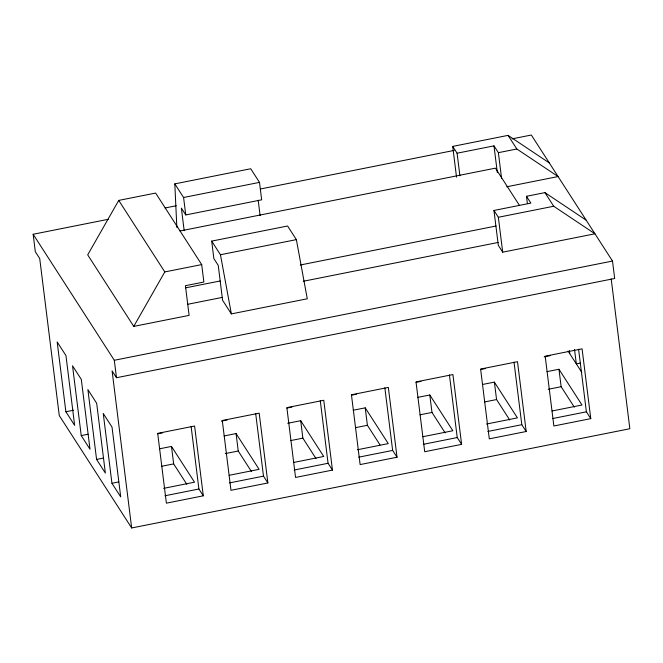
<?xml version="1.0" encoding="UTF-8"?>
<svg xmlns="http://www.w3.org/2000/svg" width="663" height="663" viewBox="0 0 663 663"><rect width="100%" height="100%" fill="white"/><g stroke="black" fill="none" stroke-linecap="round" stroke-linejoin="round"><path stroke-width="0.99" d="M118.735 200.408L87.698 254.874L133.76 326.395L189.112 315.373L185.416 285.703L203.873 282.032L201.701 264.587L155.639 193.057L118.735 200.408L164.797 271.929L133.76 326.395M176.847 227.384L174.808 183.875L250.722 168.75L259.498 182.375L261.67 199.828L185.756 214.945L181.372 208.132L184.181 230.716M174.808 183.875L183.585 197.491L259.498 182.375M456.542 177.195L452.705 146.407L508.057 135.376L549.304 162.932M611.187 278.866L629.85 428.737L131.664 527.972L59.272 415.577L39.714 258.52L35.321 251.716L33.15 234.263L108.235 219.304M165.054 207.991L176.217 205.762M260.426 188.988L454.23 150.393M512.06 138.874L531.336 135.028L612.504 261.048L614.676 278.493L116.489 377.728L112.097 370.915L131.664 527.972M452.705 146.407L457.089 153.211L493.993 145.868L498.377 152.672L501.576 178.339M498.377 152.672L516.833 149.001L558.08 176.549L506.756 186.775M179.946 230.997L495.46 168.153L519.577 205.605M211.679 241.117L287.593 226L296.369 239.625L307.276 298.781L231.362 313.906L222.586 300.281L218.243 265.382L213.859 258.57L211.679 241.117L220.456 254.741L231.362 313.906M220.456 254.741L296.369 239.625M527.375 203.483L526.48 196.298L544.928 192.626L586.175 220.174M164.797 271.929L201.701 264.587M544.928 192.626L553.704 206.251L594.951 233.799L502.695 252.172L498.311 245.36L493.96 210.461L530.864 203.11L526.48 196.298M493.96 210.461L498.352 217.273L553.704 206.251M185.648 287.841L220.141 280.971M300.289 265.001L496.09 226M187.704 304.292L222.196 297.422M303.356 281.253L498.137 242.459M33.15 234.263L114.309 360.274L612.504 261.048M65.877 411.748L74.646 425.373L65.952 355.575L57.175 341.951L65.877 411.748L73.643 410.206M81.226 435.591L90.002 449.216L81.309 379.41L72.532 365.794L81.226 435.591L88.03 434.24M157.728 433.801L162.708 432.815M221.318 421.138L227.293 419.944M286.93 408.068L291.919 407.074M351.465 395.214L356.454 394.22M416.049 382.352L421.03 381.358M480.625 369.49L485.614 368.495M544.207 356.827L550.191 355.633M96.583 459.434L105.359 473.059L96.665 403.253L87.889 389.629L96.583 459.434L103.378 458.075M580.208 363.1L576.321 363.879L574.531 349.509M159.518 448.818L171.485 446.431L194.516 482.192L163.604 488.358M224.111 435.956L236.069 433.569L259.1 469.329L229.216 475.288M287.709 423.284L300.695 420.698L323.726 456.459L293.767 462.426M353.255 410.231L365.23 407.844L388.261 443.605L357.34 449.763M417.839 397.361L429.806 394.982L452.837 430.743L422.919 436.702M482.415 384.499L494.383 382.12L517.422 417.881L486.501 424.038M547 371.636L558.967 369.258L581.998 405.018L552.08 410.977M161.689 466.271L173.656 463.885L186.825 484.321M225.287 453.6L238.241 451.022L251.401 471.459M290.883 440.539L302.867 438.152L316.027 458.581M355.434 427.676L367.401 425.298L380.015 444.881M420.01 414.814L431.978 412.427L445.138 432.864M484.595 401.952L496.562 399.565L509.723 420.002M548.177 389.289L561.138 386.703L574.299 407.14M111.939 483.277L120.716 496.894L112.022 427.096L103.246 413.472L111.939 483.277L118.735 481.918M164.971 495.767L198.908 489.004L203.292 495.816L166.388 503.167L157.695 433.37L194.599 426.019L203.292 495.816M229.572 482.896L263.484 476.142L267.877 482.954L230.973 490.305L222.279 420.499L259.183 413.157L267.877 482.954M294.132 470.042L328.069 463.28L332.453 470.092L295.549 477.443L286.855 407.637L323.759 400.286L332.453 470.092M358.708 457.172L392.645 450.417L397.038 457.23L360.133 464.581L351.44 394.775L388.336 387.424L397.038 457.23M423.317 444.309L457.23 437.555L461.614 444.367L424.71 451.718L416.016 381.913L452.92 374.562L461.614 444.367M552.453 418.585L586.39 411.822L590.774 418.635L553.87 425.986L545.177 356.188L582.081 348.837L590.774 418.635M487.869 431.447L521.806 424.693L526.19 431.505L489.294 438.848L480.6 369.051L517.496 361.7L526.19 431.505M508.057 135.376L516.833 149.001M568.092 351.108L581.807 372.391M578.584 349.21L586.39 411.822M569.36 350.578L569.741 353.661M558.967 369.258L561.138 386.703M493.993 145.868L497.316 172.554M498.352 217.273L502.695 252.172M514.007 362.073L521.806 424.693M494.383 382.12L496.562 399.565M457.089 153.211L459.907 175.794M449.431 374.935L457.23 437.555M429.806 394.982L431.978 412.427M384.847 387.797L392.645 450.417M365.23 407.844L367.401 425.298M320.27 400.667L328.069 463.28M300.695 420.698L302.867 438.152M258.18 200.201L260.095 215.599M255.686 413.53L263.484 476.142M236.069 433.569L238.241 451.022M183.585 197.491L185.756 214.945M191.11 426.392L198.908 489.004M171.485 446.431L173.656 463.885M114.309 360.274L116.489 377.728"/></g></svg>
